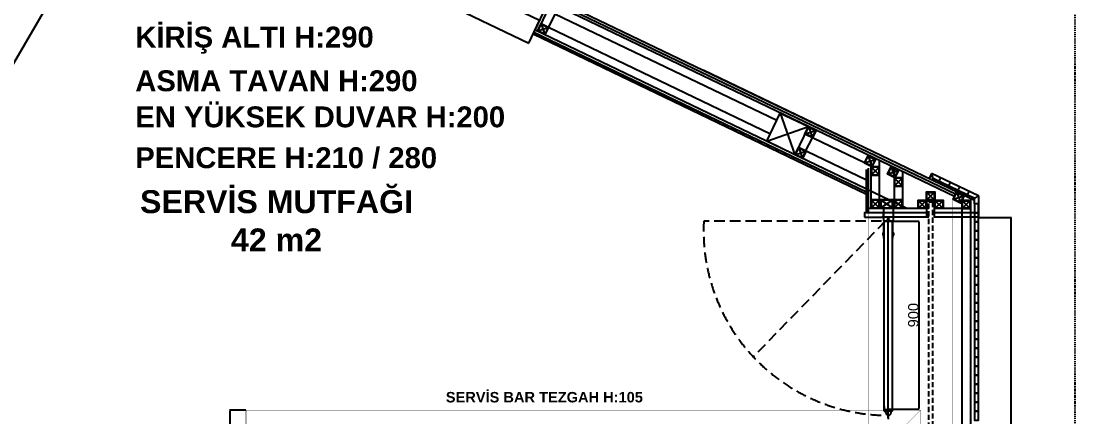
# Model space of a CAD drawing. Header units: millimetres. Extents: x -44968 to 8528, y -5302 to 23637.
# Drawn here: x -39226 to -34183, y -1533 to 363 of the extents above; entities that cross this region are included whole.
import ezdxf

# ---------------------------------------------------------------- set-up
doc = ezdxf.new("R2010")
doc.units = ezdxf.units.MM
for name, pattern in [('DASHDOT', [1, 0.5, -0.25, 0, -0.25]), ('DASHED', [0.75, 0.5, -0.25]), ('HIDDEN', [0.375, 0.25, -0.125])]:
    doc.linetypes.add(name, pattern=pattern)
doc.layers.get('Defpoints').update_dxf_attribs({"color": 250})
for name, color, linetype in [('Dim_YOO', 170, 'Continuous'), ('Elev_3_YOO', 25, 'Continuous'), ('Gypsum_YOO', 151, 'Continuous'), ('Hidden_YOO', 45, 'HIDDEN'), ('Profile_YOO', 154, 'Continuous'), ('Section_Tech_YOO', 201, 'DASHDOT'), ('Stone_Sect_YOO', 34, 'Continuous'), ('Struc_Steel_YOO', 70, 'Continuous'), ('Text_YOO', 254, 'Continuous'), ('Wood_Sect_YOO', 27, 'Continuous')]:
    doc.layers.add(name, color=color, linetype=linetype)
doc.styles.get("Standard").update_dxf_attribs({"font": 'arial.ttf'})
doc.styles.add('YOO20', font='arial.ttf', dxfattribs={"height": 40})
doc.dimstyles.new('ISO-25', dxfattribs={"dimtxt": 2.5, "dimasz": 2.5, "dimexe": 1.25, "dimexo": 0.625, "dimtad": 1, "dimtxsty": 'Standard', "dimcen": 2.5, "dimadec": 0, "dimazin": 0, "dimtfac": 1, "dimtmove": 0, "dimatfit": 3, "dimfxl": 1, "dimarcsym": 0})

# ---------------------------------------------------------------- blocks, each defined once
blk = doc.blocks.new('40x40KutuProfil')
at = {"linetype": 'ByBlock', "lineweight": -2}
for p, q in [((18, 18), (-18, -18)), ((18, -18), (-18, 18))]:
    blk.add_line(p, q, dxfattribs=at)
for points in [[(-20, 20), (-20, -20), (20, -20), (20, 20)], [(-18, 18), (-18, -18), (18, -18), (18, 18)]]:
    blk.add_lwpolyline(points, close=True, dxfattribs=at)
blk = doc.blocks.new('15x15Kolom_')
at = {"ltscale": 500}
blk.add_lwpolyline([(-75, 75), (75, 75), (75, -75), (-75, -75), (-75, 75)], close=True, dxfattribs=at)
for points in [[(-75, -75), (75, 75)], [(-75, 75), (75, -75)]]:
    blk.add_lwpolyline(points, dxfattribs=at)
blk = doc.blocks.new('*D450')
at = {"layer": 'Defpoints', "color": 0, "transparency": 16777216}
for p in [(-38660.9, 1206.2), (-38655.7, 1203.2), (-39413.9, -91)]:
    blk.add_point(p, dxfattribs=at)
at = {"layer": 'Dim_YOO', "color": 0, "lineweight": -2, "transparency": 16777216}
for p, q in [((-39407.5, -91.9), (-38657, 1201.1)), ((-38660.4, 1205.9), (-38654.7, 1202.6)), ((-39413.4, -91.4), (-39407.7, -94.7))]:
    blk.add_line(p, q, dxfattribs=at)
at = {"layer": 'Dim_YOO', "color": 0, "transparency": 16777216}
for points in [[(-38657.4, 1201.3), (-38656.6, 1200.9), (-38655.7, 1203.2)], [(-39407.9, -91.7), (-39407.2, -92.1), (-39408.8, -94)]]:
    blk.add_solid(points, dxfattribs=at)
at = {"layer": 'Dim_YOO', "color": 0, "transparency": 16777216, "insert": (-39077, 580.5), "char_height": 100, "attachment_point": 5, "rotation": 59.8658}
blk.add_mtext('1500', dxfattribs=at)
blk = doc.blocks.new('*D467')
at = {"layer": 'Defpoints', "color": 0, "transparency": 16777216}
for p in [(-35075.5, -595.9), (-35076, -1495.9, 2), (-34929.5, -1495.9)]:
    blk.add_point(p, dxfattribs=at)
at = {"layer": 'Dim_YOO', "color": 0, "lineweight": -2, "transparency": 16777216}
for p, q in [((-35074.9, -595.9), (-34928.3, -595.9)), ((-34929.5, -598.4), (-34929.5, -1493.4)), ((-35075.3, -1495.9), (-34928.3, -1495.9))]:
    blk.add_line(p, q, dxfattribs=at)
at = {"layer": 'Dim_YOO', "color": 0, "transparency": 16777216}
for points in [[(-34930, -598.4), (-34929.1, -598.4), (-34929.5, -595.9)], [(-34930, -1493.4), (-34929.1, -1493.4), (-34929.5, -1495.9)]]:
    blk.add_solid(points, dxfattribs=at)
at = {"layer": 'Dim_YOO', "color": 0, "transparency": 16777216, "insert": (-34955.7, -1045.9), "char_height": 50, "attachment_point": 5, "rotation": 90}
blk.add_mtext('900', dxfattribs=at)
blk = doc.blocks.new('*D465')
at = {"layer": 'Defpoints', "color": 0, "transparency": 16777216}
for p in [(-38149.3, -1500.9), (-38226.7, -1900.9), (-38149.3, -1900.9)]:
    blk.add_point(p, dxfattribs=at)
at = {"layer": 'Dim_YOO', "color": 0, "lineweight": -2, "transparency": 16777216}
for p, q in [((-38149.9, -1500.9), (-38228, -1500.9)), ((-38226.7, -1503.4), (-38226.7, -1898.4)), ((-38149.9, -1900.9), (-38228, -1900.9))]:
    blk.add_line(p, q, dxfattribs=at)
at = {"layer": 'Dim_YOO', "color": 0, "transparency": 16777216}
for points in [[(-38227.1, -1503.4), (-38226.3, -1503.4), (-38226.7, -1500.9)], [(-38227.1, -1898.4), (-38226.3, -1898.4), (-38226.7, -1900.9)]]:
    blk.add_solid(points, dxfattribs=at)
at = {"layer": 'Dim_YOO', "color": 0, "transparency": 16777216, "insert": (-38278.4, -1700.9), "char_height": 100, "attachment_point": 5, "rotation": 90}
blk.add_mtext('400', dxfattribs=at)
blk = doc.blocks.new('*D458')
at = {"layer": 'Defpoints', "color": 0, "transparency": 16777216}
for p in [(-34644.8, -577.5), (-34487.7, -577.5), (-34644.8, -4031.2)]:
    blk.add_point(p, dxfattribs=at)
at = {"layer": 'Dim_YOO', "color": 0, "lineweight": -2, "transparency": 16777216}
for p, q in [((-34644.2, -577.5), (-34486.4, -577.5)), ((-34487.7, -4028.7), (-34487.7, -580)), ((-34644.2, -4031.2), (-34486.4, -4031.2))]:
    blk.add_line(p, q, dxfattribs=at)
at = {"layer": 'Dim_YOO', "color": 0, "transparency": 16777216}
for points in [[(-34488.1, -580), (-34487.3, -580), (-34487.7, -577.5)], [(-34488.1, -4028.7), (-34487.3, -4028.7), (-34487.7, -4031.2)]]:
    blk.add_solid(points, dxfattribs=at)
at = {"layer": 'Dim_YOO', "color": 0, "transparency": 16777216, "insert": (-34548.4, -2304.4), "char_height": 100, "attachment_point": 5, "rotation": 90}
blk.add_mtext('3453,72', dxfattribs=at)
blk = doc.blocks.new('*D471')
at = {"color": 0, "lineweight": -2, "transparency": 16777216}
for p, q in [((-35076.2, -575.9), (-35079.9, -575.9)), ((-35078.6, -578.4), (-35078.6, -1538.4)), ((-35071.2, -1540.9), (-35079.9, -1540.9))]:
    blk.add_line(p, q, dxfattribs=at)
at = {"color": 0, "transparency": 16777216}
for points in [[(-35079, -578.4), (-35078.2, -578.4), (-35078.6, -575.9)], [(-35079, -1538.4), (-35078.2, -1538.4), (-35078.6, -1540.9)]]:
    blk.add_solid(points, dxfattribs=at)
at = {"layer": 'Defpoints', "color": 0, "transparency": 16777216}
for p in [(-35075.5, -575.9), (-35078.6, -1540.9), (-35070.5, -1540.9)]:
    blk.add_point(p, dxfattribs=at)
at = {"color": 0, "transparency": 16777216, "insert": (-35080.5, -1058.4), "char_height": 2.5, "attachment_point": 5, "rotation": 90}
blk.add_mtext('965', dxfattribs=at)

msp = doc.modelspace()

# ---------------------------------------------------------------- linework, layer by layer
at = {"color": 1, "linetype": 'ByBlock', "lineweight": -2}
for p, q in [((-35055.04049, -495.9283), (-35111.04049, -531.9283)), ((-35055.04049, -531.9283), (-35111.04049, -495.9283))]:
    msp.add_line(p, q, dxfattribs=at)
at = {"color": 0, "linetype": 'ByBlock', "lineweight": -2}
for p, q in [((-35098.04049, -533.9283), (-35098.04049, -593.9283)), ((-35053.04049, -533.9283), (-35053.04049, -593.9283)), ((-35097.54049, -677.9283), (-35097.54049, -599.9283)), ((-35096.04049, -595.9283), (-35055.04049, -595.9283)), ((-35095.54049, -677.9283), (-35095.54049, -599.9283)), ((-35057.54049, -595.9283), (-35093.54049, -595.9283)), ((-35057.54049, -597.9283), (-35093.54049, -597.9283)), ((-35090.54049, -595.9283), (-35060.54049, -595.9283)), ((-35055.54049, -1457.06247), (-35055.54049, -599.9283)), ((-35055.54049, -677.9283), (-35055.54049, -599.9283)), ((-35053.54049, -677.9283), (-35053.54049, -599.9283)), ((-35097.54049, -648.9283), (-35100.54049, -651.9283)), ((-35100.54049, -663.9283), (-35100.54049, -651.9283)), ((-35100.54049, -663.4283), (-35100.54049, -652.4283)), ((-35097.54049, -648.9283), (-35097.54049, -666.9283)), ((-35097.54049, -648.9283), (-35097.54049, -666.9283)), ((-35053.54049, -648.9283), (-35053.54049, -666.9283)), ((-35053.54049, -648.9283), (-35050.54049, -651.9283)), ((-35050.54049, -663.9283), (-35050.54049, -651.9283)), ((-35050.54049, -663.4283), (-35050.54049, -652.4283)), ((-35101.88078, -657.0283), (-35100.54049, -657.0283)), ((-35101.88078, -658.8283), (-35100.54049, -658.8283)), ((-35100.54049, -663.9283), (-35097.54049, -666.9283)), ((-35095.54049, -677.9283), (-35097.54049, -677.9283)), ((-35053.54049, -677.9283), (-35055.54049, -677.9283)), ((-35050.54049, -663.9283), (-35053.54049, -666.9283)), ((-35049.20019, -657.0283), (-35050.54049, -657.0283)), ((-35049.20019, -658.8283), (-35050.54049, -658.8283)), ((-35055.54049, -1505.9283), (-35055.54049, -1457.06247)), ((-35055.54049, -1505.9283), (-35095.54049, -1505.9283)), ((-35093.26465, -1499.20556), (-35093.26465, -1482.68821)), ((-35057.76958, -1499.20556), (-35093.26465, -1499.20556)), ((-35087.80681, -1513.66198), (-35087.80681, -1506.04032)), ((-35063.27417, -1505.9283), (-35063.27417, -1513.66198)), ((-35057.76958, -1482.87807), (-35057.76958, -1499.20556))]:
    msp.add_line(p, q, dxfattribs=at)
msp.add_line((-35095.54049, -1505.9283), (-35095.54049, -599.9283))
at = {"color": 5, "const_width": 1}
for points in [[(-34856.68659, -4070.92378), (-34768.48164, -4070.92378), (-34768.48164, -495.9283), (-35169.30337, -495.9283), (-35169.30337, -4070.92378), (-34890.68659, -4070.92378)], [(-34890.68659, -575.9283), (-34893.68659, -575.9283), (-34893.68659, -495.9283), (-34853.68659, -495.9283), (-34853.68659, -575.9283), (-34856.68659, -575.9283)]]:
    msp.add_lwpolyline(points, dxfattribs=at)
at = {"color": 1, "linetype": 'ByBlock', "lineweight": -2}
for points in [[(-35113.04049, -493.9283), (-35113.04049, -533.9283), (-35053.04049, -533.9283), (-35053.04049, -493.9283)], [(-35111.04049, -495.9283), (-35111.04049, -531.9283), (-35055.04049, -531.9283), (-35055.04049, -495.9283)]]:
    msp.add_lwpolyline(points, close=True, dxfattribs=at)
at = {"color": 5, "elevation": -1}
msp.add_lwpolyline([(-34890.68659, -575.9283), (-34890.68659, -498.9283), (-34856.68659, -498.9283), (-34856.68659, -575.9283)], dxfattribs=at)
at = {"color": 6, "linetype": 'DASHED', "ltscale": 50, "elevation": -1}
msp.add_lwpolyline([(-34882.68659, -503.9283), (-34864.68659, -503.9283), (-34864.68659, -4097.92378), (-34882.68659, -4097.92378)], close=True, dxfattribs=at)
for points in [[(-34683.18406, -4070.92378), (-34723.18406, -4070.92378), (-34723.18406, -535.9283), (-34683.18406, -535.9283)], [(-34644.83983, -512.75676), (-34663.18406, -512.75676), (-34663.18406, -555.9283), (-34644.83983, -555.9283)], [(-35190.03771, -575.9283), (-35098.04049, -575.9283), (-35098.04049, -555.9283), (-35190.03771, -555.9283)], [(-34644.83983, -555.9283), (-34663.18406, -555.9283), (-34663.18406, -599.09984), (-34644.83983, -599.09984)], [(-34644.83983, -599.09984), (-34663.18406, -599.09984), (-34663.18406, -642.27138), (-34644.83983, -642.27138)], [(-34644.83983, -642.27138), (-34663.18406, -642.27138), (-34663.18406, -685.44292), (-34644.83983, -685.44292)], [(-34644.83983, -685.44292), (-34663.18406, -685.44292), (-34663.18406, -728.61446), (-34644.83983, -728.61446)], [(-34644.83983, -728.61446), (-34663.18406, -728.61446), (-34663.18406, -771.786), (-34644.83983, -771.786)], [(-34644.83983, -771.786), (-34663.18406, -771.786), (-34663.18406, -814.95753), (-34644.83983, -814.95753)], [(-34644.83983, -814.95753), (-34663.18406, -814.95753), (-34663.18406, -858.12907), (-34644.83983, -858.12907)], [(-34644.83983, -858.12907), (-34663.18406, -858.12907), (-34663.18406, -901.30061), (-34644.83983, -901.30061)], [(-34644.83983, -901.30061), (-34663.18406, -901.30061), (-34663.18406, -944.47215), (-34644.83983, -944.47215)], [(-34644.83983, -944.47215), (-34663.18406, -944.47215), (-34663.18406, -987.64369), (-34644.83983, -987.64369)], [(-34644.83983, -987.64369), (-34663.18406, -987.64369), (-34663.18406, -1030.81523), (-34644.83983, -1030.81523)], [(-34644.83983, -1030.81523), (-34663.18406, -1030.81523), (-34663.18406, -1073.98676), (-34644.83983, -1073.98676)], [(-34644.83983, -1073.98676), (-34663.18406, -1073.98676), (-34663.18406, -1117.1583), (-34644.83983, -1117.1583)], [(-34644.83983, -1117.1583), (-34663.18406, -1117.1583), (-34663.18406, -1160.32984), (-34644.83983, -1160.32984)], [(-34644.83983, -1160.32984), (-34663.18406, -1160.32984), (-34663.18406, -1203.50138), (-34644.83983, -1203.50138)], [(-34644.83983, -1203.50138), (-34663.18406, -1203.50138), (-34663.18406, -1246.67292), (-34644.83983, -1246.67292)], [(-34644.83983, -1246.67292), (-34663.18406, -1246.67292), (-34663.18406, -1289.84446), (-34644.83983, -1289.84446)], [(-34644.83983, -1289.84446), (-34663.18406, -1289.84446), (-34663.18406, -1333.016), (-34644.83983, -1333.016)], [(-34644.83983, -1333.016), (-34663.18406, -1333.016), (-34663.18406, -1376.18753), (-34644.83983, -1376.18753)], [(-34644.83983, -1376.18753), (-34663.18406, -1376.18753), (-34663.18406, -1419.35907), (-34644.83983, -1419.35907)], [(-34644.83983, -1419.35907), (-34663.18406, -1419.35907), (-34663.18406, -1462.53061), (-34644.83983, -1462.53061)], [(-34644.83983, -1462.53061), (-34663.18406, -1462.53061), (-34663.18406, -1505.70215), (-34644.83983, -1505.70215)], [(-34644.83983, -1505.70215), (-34663.18406, -1505.70215), (-34663.18406, -1548.87369), (-34644.83983, -1548.87369)]]:
    msp.add_lwpolyline(points, close=True)
at = {"color": 1, "const_width": 2, "elevation": 2}
msp.add_lwpolyline([(-34921.80337, -1500.92378), (-38149.30337, -1500.92378), (-38149.30337, -1900.92378), (-35321.80337, -1900.92378)], close=True, dxfattribs=at)
at = {"color": 1, "const_width": 2}
msp.add_lwpolyline([(-35321.80337, -1900.92378), (-35321.80337, -4048.42378), (-34921.80337, -4048.42378), (-34921.80337, -1500.92378)], close=True, dxfattribs=at)
at = {"color": 0, "linetype": 'ByBlock', "lineweight": -2}
msp.add_circle((-35075.54049, -587.9283), 3.55, dxfattribs=at)
for centre, radius, start, end in [((-35096.04049, -593.9283), 2, 180, 270), ((-35093.54049, -599.9283), 4, 90, 180), ((-35093.54049, -599.9283), 2, 90, 180), ((-35057.54049, -599.9283), 4, 0, 90), ((-35057.54049, -599.9283), 2, 0, 90), ((-35055.04049, -593.9283), 2, 270, 0), ((-35090.22799, -657.9283), 11.6875, 151.92751306, 175.58354643), ((-35060.85299, -657.9283), 11.6875, 4.41645357, 28.07248694), ((-35090.22799, -657.9283), 11.6875, 184.41645357, 208.07248694), ((-35060.85299, -657.9283), 11.6875, 331.92751306, 355.58354643), ((-35075.54049, -1513.66198), 12.26632, 180, 0)]:
    msp.add_arc(centre, radius, start, end, dxfattribs=at)
at = {"layer": 'Elev_3_YOO', "ltscale": 500}
msp.add_lwpolyline([(-36796.47994, 256.56697), (-36744.51811, 364.73336), (-37919.92624, 929.38524), (-37971.88806, 821.21884)], close=True, dxfattribs=at)
at = {"layer": 'Gypsum_YOO', "ltscale": 500}
msp.add_line((-36776.99426, 297.12936), (-36766.16887, 319.66403), dxfattribs=at)
msp.add_lwpolyline([(-36766.16887, 319.66403), (-36701.21659, 454.87202), (-36689.94926, 449.45933), (-36754.90154, 314.25134)], close=True, dxfattribs=at)
for points in [[(-34759.65824, -478.46117), (-36701.21659, 454.87202)], [(-34754.24439, -467.19141), (-36695.8039, 466.13935)], [(-35233.04049, -223.15694), (-36690.39121, 477.40668)], [(-35180.06647, -456.69503), (-36771.58157, 308.39669)], [(-34986.38737, -535.93064), (-36766.16887, 319.66403)], [(-34663.18406, -497.09283), (-35961.71585, 127.12487)], [(-35170.07224, -327.44524), (-35170.07224, -327.44516)], [(-35170.06334, -555.9283), (-35170.07169, -341.31692)], [(-35158.02683, -533.93539), (-35158.07439, -333.21289)]]:
    msp.add_lwpolyline(points, dxfattribs=at)
at = {"layer": 'Gypsum_YOO', "color": 3, "ltscale": 500}
for points in [[(-35180.06605, -467.79074), (-36775.91423, 299.38404)], [(-35180.06274, -555.9283), (-35180.07057, -347.60565)], [(-35158.07322, -358.18047), (-35158.09613, -358.16946)]]:
    msp.add_lwpolyline(points, dxfattribs=at)
at = {"layer": 'Hidden_YOO', "ltscale": 200}
msp.add_line((-35090.54049, -595.9283), (-35721.88882, -1245.42598), dxfattribs=at)
msp.add_lwpolyline([(-35108.54049, -595.9283), (-35958.73105, -595.9283)], dxfattribs=at)
msp.add_arc((-35075.78452, -641.88953), 884.14196, 177.02019381, 269.07786116, dxfattribs=at)
at = {"layer": 'Profile_YOO'}
msp.add_line((-35471.78766, -260.537), (-35438.80779, -196.5032), dxfattribs=at)
for points in [[(-35610.0177, -114.11885), (-36671.2144, 396.08325), (-36701.52547, 332.98619), (-35640.32098, -177.19969)], [(-35189.41684, -316.22343), (-35474.8304, -179.1142)], [(-35505.13268, -242.19297), (-35180.06866, -398.47475)], [(-35098.04049, -533.93539), (-35158.02683, -533.93539), (-35158.10803, -308.08429)], [(-35048.09549, -339.80551), (-35048.04049, -493.9283), (-35118.04049, -493.9283), (-35118.10803, -308.07063)], [(-35008.0875, -359.03788), (-35008.02724, -533.9283), (-35053.04049, -533.9283)]]:
    msp.add_lwpolyline(points, dxfattribs=at)
at = {"layer": 'Section_Tech_YOO', "ltscale": 10}
msp.add_lwpolyline([(-34182.86452, 4097.53635), (-34182.86452, -4546.7592), (-43947.45853, -4546.7592), (-43947.45853, 4097.53635)], close=True, dxfattribs=at)
at = {"layer": 'Stone_Sect_YOO', "color": 85, "ltscale": 500, "true_color": 0x58ba48}
for points in [[(-34882.68659, -535.9311), (-35170.06412, -535.93513)], [(-34882.68659, -535.9283), (-35106.68659, -535.9283)], [(-34683.18406, -535.9283), (-34856.68659, -535.93073)], [(-34893.68659, -555.9283), (-35053.04049, -555.9283)]]:
    msp.add_lwpolyline(points, dxfattribs=at)
at = {"layer": 'Stone_Sect_YOO', "ltscale": 500}
msp.add_lwpolyline([(-34890.68659, -575.9283), (-35053.04049, -575.9283)], dxfattribs=at)
at = {"layer": 'Wood_Sect_YOO', "ltscale": 500}
for p, q in [((-34868.98831, -366.91809), (-34881.97877, -393.95969)), ((-34860.55762, -390.93732), (-34868.98831, -366.91809)), ((-34644.80337, -473.90488), (-34868.98831, -366.91809)), ((-34860.55762, -390.93732), (-34865.75381, -401.75396)), ((-34661.64166, -486.49415), (-34860.55762, -390.93732)), ((-34831.71325, -404.79381), (-34823.91898, -388.56885)), ((-34786.64392, -426.44457), (-34778.84965, -410.21961)), ((-34741.57459, -448.09533), (-34733.78032, -431.87038)), ((-34696.50526, -469.7461), (-34688.71099, -453.52114))]:
    msp.add_line(p, q, dxfattribs=at)
msp.add_lwpolyline([(-34644.80337, -512.78635), (-34663.18406, -512.78635), (-34663.18406, -486.49415), (-34644.80337, -473.90488)], close=True, dxfattribs=at)
for points in [[(-34644.83983, -512.75676), (-34644.83983, -575.9283), (-34856.68659, -575.9283)], [(-34663.18406, -512.78635), (-34663.18406, -555.9283), (-34856.68659, -555.9283)], [(-34882.68659, -555.9283), (-35106.68659, -555.9283)], [(-34882.68659, -575.9283), (-35106.68659, -575.9283)]]:
    msp.add_lwpolyline(points, dxfattribs=at)

# ---------------------------------------------------------------- block references
at = {"layer": 'Profile_YOO', "xscale": -1}
for p, rotation in [((-36728.21351, 323.61876), 334.3409321292068), ((-35448.17522, -169.81516), 334.3409321292068), ((-35495.80689, -268.96769), 334.3409321292068), ((-35163.47191, -308.40288), 334.3409321292068), ((-35053.27535, -361.32445), 334.3409321292068), ((-34913.68659, -515.9283), 180), ((-34873.68659, -475.9283), 180), ((-34833.68659, -515.9283), 180), ((-34739.46766, -482.61916), 334.3409321292068), ((-34703.18406, -515.9283), 180)]:
    msp.add_blockref('40x40KutuProfil', p, dxfattribs=dict(at, rotation=rotation))
at = {"layer": 'Profile_YOO'}
for p in [(-35138.09613, -355.65608), (-35028.04049, -408.66979), (-35138.04048, -513.93539), (-35028.04049, -513.9283)]:
    msp.add_blockref('40x40KutuProfil', p, dxfattribs=at)
at = {"layer": 'Struc_Steel_YOO', "rotation": 334.3409321291512}
msp.add_blockref('15x15Kolom_', (-35557.62278, -178.25498), dxfattribs=at)

# ---------------------------------------------------------------- texts
at = {"attachment_point": 1}
for s, width, heights, insert, char_height in [('{\\fArial|b1|i0|c162|p34;\\C1;KİRİŞ ALTI H:290}', 1561.8332926, [142.53054], (-38679.01808, 335.87576), 100), ('{\\fArial|b1|i0|c162|p34;\\C1;ASMA TAVAN H:290}', 1798.6326966, [193.18242], (-38679.01808, 126.51518), 100), ('{\\fArial|b1|i0|c162|p34;\\C1;EN YÜKSEK DUVAR H:200}', 1798.6326966, [193.18242], (-38679.01808, -46.27913), 100), ('{\\fArial|b1|i0|c162|p34;\\C1;PENCERE H:210 / 280}', 1798.6326966, [193.18242], (-38679.01808, -241.98573), 100), ('{\\fArial|b1|i0|c162|p34;\\C1;SERVİS BAR TEZGAH H:105}', 1995.4246925, [217.16812], (-37193.1534, -1413.77132), 50)]:
    msp.add_mtext_dynamic_manual_height_columns(s, width=width, gutter_width=12.5, heights=heights, dxfattribs=dict(at, insert=insert, char_height=char_height))
at = {"layer": 'Text_YOO', "insert": (-38003.26082, -447.40437), "char_height": 110, "attachment_point": 2, "style": 'YOO20'}
msp.add_mtext_dynamic_manual_height_columns('{\\fArial|b1|i0|c162|p34;\\C252;\\c9999763;SERVİS MUTFAĞI\\P42 m2}', width=2278.3368905, gutter_width=10, heights=[0], dxfattribs=at)

# ---------------------------------------------------------------- dimensions: what is measured, and where the dimension line sits
dim = msp.add_linear_dim(base=(-35078.62099, -1540.92378), p1=(-35075.54049, -575.9283), p2=(-35070.53958, -1540.92378), angle=270, dimstyle='ISO-25')
dim.commit()
dim.dimension.update_dxf_attribs({"geometry": '*D471', "text_midpoint": (-35080.52242, -1058.42604)})
at = {"layer": 'Dim_YOO'}
dim = msp.add_aligned_dim(p1=(-39413.93683, -91.04512), p2=(-38660.8967, 1206.23009), distance=-5.95465, dimstyle='ISO-25', override={"dimtxt": 100}, dxfattribs=at)
dim.commit()
dim.dimension.update_dxf_attribs({"geometry": '*D450', "text_midpoint": (-39076.9644, 580.54903)})
for base, p1, p2, override, picture, middle in [((-34929.54429, -1495.92378), (-35075.54049, -595.9283), (-35075.97458, -1495.92378, 2), {"dimtxt": 50}, '*D467', (-34955.69794, -1045.92604)), ((-34487.6742, -577.51407), (-34644.83983, -4031.23715), (-34644.83983, -577.51407), {"dimtxt": 100}, '*D458', (-34548.3947, -2304.37561)), ((-38226.71284, -1900.92378, 2), (-38149.30337, -1500.92378, 2), (-38149.30337, -1900.92378, 2), {"dimtxt": 100}, '*D465', (-38278.39514, -1700.92378, 2))]:
    dim = msp.add_linear_dim(base=base, p1=p1, p2=p2, angle=90, dimstyle='ISO-25', override=override, dxfattribs=at)
    dim.commit()
    dim.dimension.update_dxf_attribs({"geometry": picture, "text_midpoint": middle})

doc.saveas('drawing.dxf')
